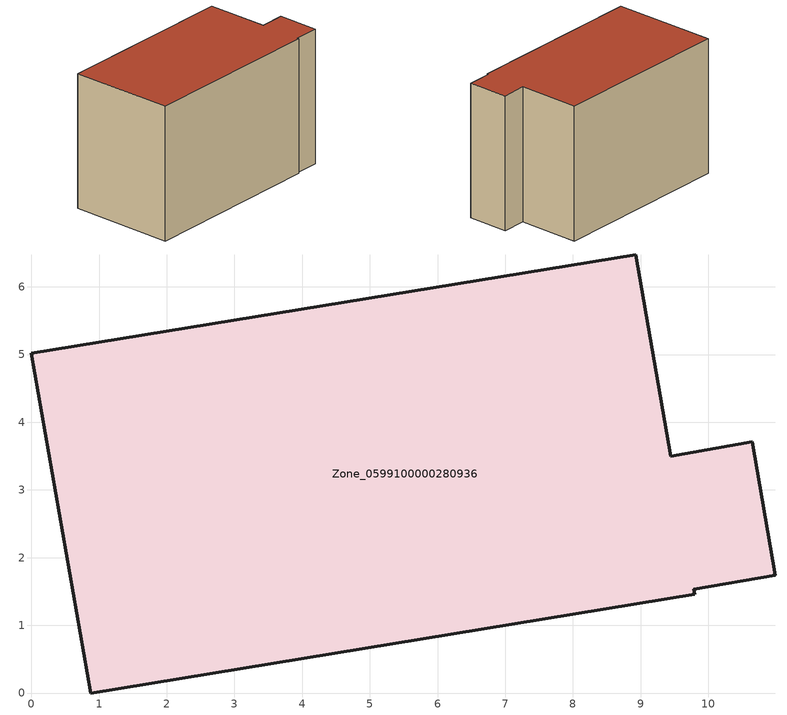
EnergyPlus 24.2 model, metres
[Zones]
Zone_0599100000280936
 floor ground (C_G): 0,5.02 8.93,6.47 9.45,3.5 10.65,3.71 10.99,1.74 9.79,1.53 9.8,1.46 0.88,0 z0
 wall outside (C_F): 0.88,0 9.8,1.46 9.79,1.53 10.99,1.74 10.65,3.71 9.45,3.5 8.93,6.47 0,5.02 0.88,0 z0:6.68
 roof outside (C_R): 8.93,6.47 0,5.02 0.88,0 9.8,1.46 9.79,1.53 10.99,1.74 10.65,3.71 9.45,3.5 z6.68
[BUILDING]
Pand.0599100000280936: North Axis=0; Terrain=City; Loads Convergence Tolerance Value=0.04; Temperature Convergence Tolerance Value=0.4; Solar Distribution=FullExterior; Maximum Number of Warmup Days=25; Minimum Number of Warmup Days=1
[Site:Location]
Rotterdam.The.Hague.AP_ZH_NLD Design_Conditions: Latitude=51.96; Longitude=4.45; Time Zone=1; Elevation=-4.5
[SITE:GROUNDTEMPERATURE:BUILDINGSURFACE]
18, 18, 18, 18, 18, 18, 18, 18, 18, 18, 18, 18
[MATERIAL] Thermal Absorptance=0.9; Solar Absorptance=0.7; Visible Absorptance=0.7
Name | Roughness | Thickness | Conductivity | Density | Specific Heat
G.TI.1946 | MediumSmooth | 0.15 | 1 | 540 | 1210
F.TI.1946 | Rough | 0.3 | 0.857143 | 1920 | 840
R.TI.1946 | MediumRough | 0.2 | 0.1 | 1500 | 1000
[CONSTRUCTION]
C_G: G.TI.1946
C_F: F.TI.1946
C_R: R.TI.1946
[ZONE]
Zone_0599100000280936: Type=1; Multiplier=1; Ceiling Height=Autocalculate; Volume=Autocalculate; Floor Area=autocalculate; Part of Total Floor Area=Yes
[ZONEINFILTRATION:DESIGNFLOWRATE]
Infil_Zone_0599100000280936: Zone or ZoneList or Space or SpaceList=Zone_0599100000280936; Schedule=AlwaysOn; Design Flow Rate Calculation Method=Flow/Area; Flow Rate per Floor Area=0.003; Constant Term Coefficient=1; Temperature Term Coefficient=0; Velocity Term Coefficient=0; Velocity Squared Term Coefficient=0
[HVACTEMPLATE:ZONE:IDEALLOADSAIRSYSTEM]
Zone_0599100000280936: Maximum Heating Supply Air Temperature=50; Minimum Cooling Supply Air Temperature=13; Maximum Heating Supply Air Humidity Ratio=0.0156; Minimum Cooling Supply Air Humidity Ratio=0.0077; Heating Limit=NoLimit; Cooling Limit=NoLimit; Dehumidification Control Type=ConstantSensibleHeatRatio; Cooling Sensible Heat Ratio=0.7; Dehumidification Setpoint=60; Humidification Control Type=None; Humidification Setpoint=30; Outdoor Air Method=None; Outdoor Air Flow Rate per Person=0.00944; Outdoor Air Flow Rate per Zone Floor Area=0; Outdoor Air Flow Rate per Zone=0; Demand Controlled Ventilation Type=None; Outdoor Air Economizer Type=NoEconomizer; Heat Recovery Type=None; Sensible Heat Recovery Effectiveness=0.7; Latent Heat Recovery Effectiveness=0.65
[ZONECONTROL:THERMOSTAT]
ThermostatControl_Zone_0599100000280936: Zone or ZoneList=Zone_0599100000280936; Control Type Schedule=DualSetpointControlType; Control 1=Thermostat_Zone_0599100000280936; Temperature Difference Between Cutout And Setpoint=0
[THERMOSTATSETPOINT:DUALSETPOINT]
Thermostat_Zone_0599100000280936: Heating Setpoint Temperature Schedule=HeatingSetpoint_Zone_0599100000280936; Cooling Setpoint Temperature Schedule=CoolingSetpoint_Zone_0599100000280936
[SCHEDULE:COMPACT]
HeatingSetpoint_Zone_0599100000280936: Through: 12/31, For: AllDays, Until: 24:00, 21
CoolingSetpoint_Zone_0599100000280936: Through: 12/31, For: AllDays, Until: 24:00, 24
DualSetpointControlType: Through: 12/31, For: AllDays, Until: 24:00, 4
AlwaysOn: Through: 12/31, For: AllDays, Until: 24:00, 1
